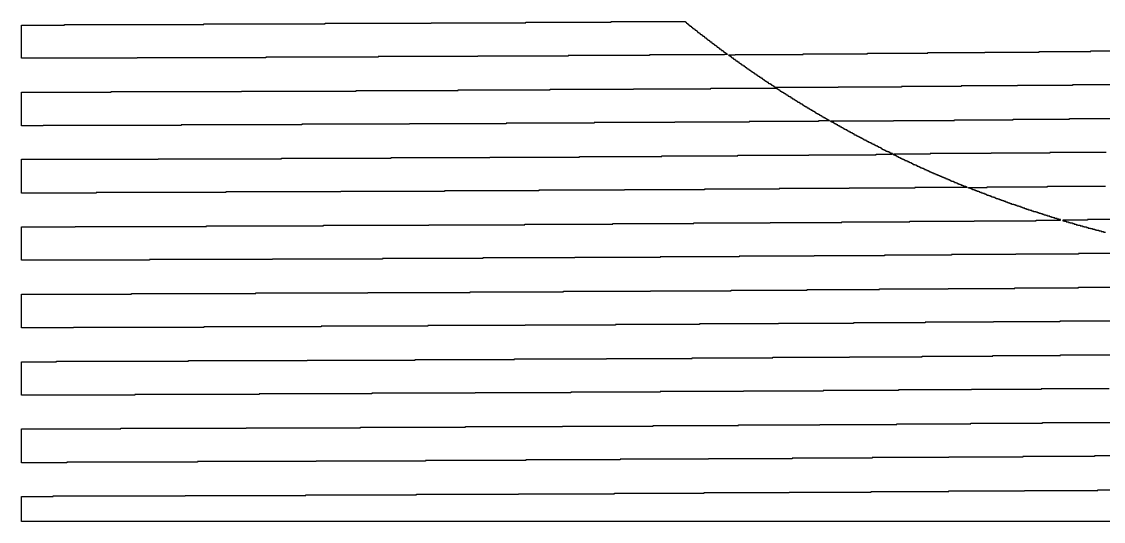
# Model space of a CAD drawing. Extents: x 600 to 5400, y 600 to 5400.
# Drawn here: x 600 to 2518, y 600 to 1486 of the extents above; entities that cross this region are included whole.
import ezdxf

# ---------------------------------------------------------------- set-up
doc = ezdxf.new("R2010")
doc.units = 0
doc.layers.add('LG_12_W2000_ZP600_INV_LG', color=5, linetype='CONTINUOUS')

msp = doc.modelspace()

# ---------------------------------------------------------------- linework, layer by layer
at = {"layer": 'LG_12_W2000_ZP600_INV_LG'}
for points in [[(1777, 1486), (1777, 1485), (1778, 1485), (1778, 1484), (1779, 1484), (1779, 1483), (1780, 1483), (1780, 1482), (1782, 1482), (1782, 1481), (1783, 1481), (1783, 1480), (1784, 1480), (1784, 1479), (1785, 1479), (1785, 1478), (1787, 1478), (1787, 1477), (1788, 1477), (1788, 1476), (1789, 1476), (1789, 1475), (1790, 1475), (1790, 1474), (1792, 1474), (1792, 1473), (1793, 1473), (1793, 1472), (1794, 1472), (1794, 1471), (1796, 1471), (1796, 1470), (1797, 1470), (1797, 1469), (1798, 1469), (1798, 1468), (1799, 1468), (1799, 1467), (1801, 1467), (1801, 1466), (1802, 1466), (1802, 1465), (1803, 1465), (1803, 1464), (1804, 1464), (1804, 1463), (1806, 1463), (1806, 1462), (1807, 1462), (1807, 1461), (1808, 1461), (1808, 1460), (1810, 1460), (1810, 1459), (1811, 1459), (1811, 1458), (1812, 1458), (1812, 1457), (1814, 1457), (1814, 1456), (1815, 1456), (1815, 1455), (1816, 1455), (1816, 1454), (1817, 1454), (1817, 1453), (1819, 1453), (1819, 1452), (1820, 1452), (1820, 1451), (1821, 1451), (1821, 1450), (1823, 1450), (1823, 1449), (1824, 1449), (1824, 1448), (1825, 1448), (1825, 1447), (1827, 1447), (1827, 1446), (1828, 1446), (1828, 1445), (1829, 1445), (1829, 1444), (1831, 1444), (1831, 1443), (1832, 1443), (1832, 1442), (1833, 1442), (1833, 1441), (1835, 1441), (1835, 1440), (1836, 1440), (1836, 1439), (1837, 1439), (1837, 1438), (1839, 1438), (1839, 1437), (1840, 1437), (1840, 1436), (1841, 1436), (1841, 1435), (1843, 1435), (1843, 1434), (1844, 1434), (1844, 1433), (1845, 1433), (1845, 1432), (1847, 1432), (1847, 1431), (1848, 1431), (1848, 1430), (1849, 1430), (1849, 1429), (1851, 1429), (1851, 1428), (1846, 1428), (1846, 1427), (1713, 1427), (1713, 1426), (1569, 1426), (1569, 1425), (1409, 1425), (1409, 1424), (1232, 1424), (1232, 1423), (1033, 1423), (1033, 1422), (805, 1422), (805, 1421), (600, 1421), (600, 1480), (676, 1480), (676, 1481), (923, 1481), (923, 1482), (1138, 1482), (1138, 1483), (1326, 1483), (1326, 1484), (1494, 1484), (1494, 1485), (1645, 1485), (1645, 1486)], [(1939, 1368), (1939, 1367), (1941, 1367), (1941, 1366), (1942, 1366), (1942, 1365), (1944, 1365), (1944, 1364), (1945, 1364), (1945, 1363), (1947, 1363), (1947, 1362), (1948, 1362), (1948, 1361), (1950, 1361), (1950, 1360), (1952, 1360), (1952, 1359), (1953, 1359), (1953, 1358), (1955, 1358), (1955, 1357), (1956, 1357), (1956, 1356), (1958, 1356), (1958, 1355), (1959, 1355), (1959, 1354), (1961, 1354), (1961, 1353), (1963, 1353), (1963, 1352), (1964, 1352), (1964, 1351), (1966, 1351), (1966, 1350), (1967, 1350), (1967, 1349), (1969, 1349), (1969, 1348), (1971, 1348), (1971, 1347), (1972, 1347), (1972, 1346), (1974, 1346), (1974, 1345), (1975, 1345), (1975, 1344), (1977, 1344), (1977, 1343), (1979, 1343), (1979, 1342), (1980, 1342), (1980, 1341), (1982, 1341), (1982, 1340), (1984, 1340), (1984, 1339), (1985, 1339), (1985, 1338), (1987, 1338), (1987, 1337), (1988, 1337), (1988, 1336), (1990, 1336), (1990, 1335), (1992, 1335), (1992, 1334), (1993, 1334), (1993, 1333), (1995, 1333), (1995, 1332), (1997, 1332), (1997, 1331), (1998, 1331), (1998, 1330), (2000, 1330), (2000, 1329), (2002, 1329), (2002, 1328), (2003, 1328), (2003, 1327), (2005, 1327), (2005, 1326), (2007, 1326), (2007, 1325), (2008, 1325), (2008, 1324), (2010, 1324), (2010, 1323), (2012, 1323), (2012, 1322), (2014, 1322), (2014, 1321), (2015, 1321), (2015, 1320), (2017, 1320), (2017, 1319), (2019, 1319), (2019, 1318), (2020, 1318), (2020, 1317), (2022, 1317), (2022, 1316), (2024, 1316), (2024, 1315), (2026, 1315), (2026, 1314), (2027, 1314), (2027, 1313), (2029, 1313), (2029, 1312), (2031, 1312), (2031, 1311), (2032, 1311), (2032, 1310), (2013, 1310), (2013, 1309), (1890, 1309), (1890, 1308), (1758, 1308), (1758, 1307), (1615, 1307), (1615, 1306), (1459, 1306), (1459, 1305), (1288, 1305), (1288, 1304), (1097, 1304), (1097, 1303), (883, 1303), (883, 1302), (638, 1302), (638, 1301), (600, 1301), (600, 1361), (759, 1361), (759, 1362), (990, 1362), (990, 1363), (1193, 1363), (1193, 1364), (1374, 1364), (1374, 1365), (1537, 1365), (1537, 1366), (1685, 1366), (1685, 1367), (1822, 1367), (1822, 1368)]]:
    msp.add_lwpolyline(points, close=True, dxfattribs=at)
for points in [[(2556, 1374), (2463, 1374), (2463, 1373), (2366, 1373), (2366, 1372), (2266, 1372), (2266, 1371), (2160, 1371), (2160, 1370), (2048, 1370), (2048, 1369), (1936, 1369), (1936, 1370), (1935, 1370), (1935, 1371), (1933, 1371), (1933, 1372), (1932, 1372), (1932, 1373), (1930, 1373), (1930, 1374), (1929, 1374), (1929, 1375), (1927, 1375), (1927, 1376), (1925, 1376), (1925, 1377), (1924, 1377), (1924, 1378), (1922, 1378), (1922, 1379), (1921, 1379), (1921, 1380), (1919, 1380), (1919, 1381), (1918, 1381), (1918, 1382), (1916, 1382), (1916, 1383), (1915, 1383), (1915, 1384), (1914, 1384), (1914, 1385), (1912, 1385), (1912, 1386), (1911, 1386), (1911, 1387), (1909, 1387), (1909, 1388), (1908, 1388), (1908, 1389), (1906, 1389), (1906, 1390), (1905, 1390), (1905, 1391), (1903, 1391), (1903, 1392), (1902, 1392), (1902, 1393), (1900, 1393), (1900, 1394), (1899, 1394), (1899, 1395), (1897, 1395), (1897, 1396), (1896, 1396), (1896, 1397), (1894, 1397), (1894, 1398), (1893, 1398), (1893, 1399), (1892, 1399), (1892, 1400), (1890, 1400), (1890, 1401), (1889, 1401), (1889, 1402), (1887, 1402), (1887, 1403), (1886, 1403), (1886, 1404), (1884, 1404), (1884, 1405), (1883, 1405), (1883, 1406), (1882, 1406), (1882, 1407), (1880, 1407), (1880, 1408), (1879, 1408), (1879, 1409), (1877, 1409), (1877, 1410), (1876, 1410), (1876, 1411), (1874, 1411), (1874, 1412), (1873, 1412), (1873, 1413), (1872, 1413), (1872, 1414), (1870, 1414), (1870, 1415), (1869, 1415), (1869, 1416), (1867, 1416), (1867, 1417), (1866, 1417), (1866, 1418), (1865, 1418), (1865, 1419), (1863, 1419), (1863, 1420), (1862, 1420), (1862, 1421), (1860, 1421), (1860, 1422), (1859, 1422), (1859, 1423), (1858, 1423), (1858, 1424), (1856, 1424), (1856, 1425), (1855, 1425), (1855, 1426), (1854, 1426), (1854, 1427), (1865, 1427), (1865, 1428), (1986, 1428), (1986, 1429), (2100, 1429), (2100, 1430), (2207, 1430), (2207, 1431), (2308, 1431), (2308, 1432), (2404, 1432), (2404, 1433), (2496, 1433), (2496, 1434), (2586, 1434)], [(2523, 1254), (2423, 1254), (2423, 1253), (2319, 1253), (2319, 1252), (2211, 1252), (2211, 1251), (2146, 1251), (2146, 1250), (2148, 1250), (2148, 1249), (2150, 1249), (2150, 1248), (2152, 1248), (2152, 1247), (2154, 1247), (2154, 1246), (2156, 1246), (2156, 1245), (2158, 1245), (2158, 1244), (2160, 1244), (2160, 1243), (2162, 1243), (2162, 1242), (2164, 1242), (2164, 1241), (2166, 1241), (2166, 1240), (2169, 1240), (2169, 1239), (2171, 1239), (2171, 1238), (2173, 1238), (2173, 1237), (2175, 1237), (2175, 1236), (2177, 1236), (2177, 1235), (2179, 1235), (2179, 1234), (2181, 1234), (2181, 1233), (2184, 1233), (2184, 1232), (2186, 1232), (2186, 1231), (2188, 1231), (2188, 1230), (2190, 1230), (2190, 1229), (2192, 1229), (2192, 1228), (2194, 1228), (2194, 1227), (2197, 1227), (2197, 1226), (2199, 1226), (2199, 1225), (2201, 1225), (2201, 1224), (2203, 1224), (2203, 1223), (2205, 1223), (2205, 1222), (2208, 1222), (2208, 1221), (2210, 1221), (2210, 1220), (2212, 1220), (2212, 1219), (2214, 1219), (2214, 1218), (2217, 1218), (2217, 1217), (2219, 1217), (2219, 1216), (2221, 1216), (2221, 1215), (2224, 1215), (2224, 1214), (2226, 1214), (2226, 1213), (2228, 1213), (2228, 1212), (2231, 1212), (2231, 1211), (2233, 1211), (2233, 1210), (2235, 1210), (2235, 1209), (2238, 1209), (2238, 1208), (2240, 1208), (2240, 1207), (2242, 1207), (2242, 1206), (2245, 1206), (2245, 1205), (2247, 1205), (2247, 1204), (2249, 1204), (2249, 1203), (2252, 1203), (2252, 1202), (2254, 1202), (2254, 1201), (2257, 1201), (2257, 1200), (2259, 1200), (2259, 1199), (2261, 1199), (2261, 1198), (2264, 1198), (2264, 1197), (2266, 1197), (2266, 1196), (2269, 1196), (2269, 1195), (2271, 1195), (2271, 1194), (2274, 1194), (2274, 1193), (2276, 1193), (2276, 1192), (2184, 1192), (2184, 1191), (2067, 1191), (2067, 1190), (1943, 1190), (1943, 1189), (1811, 1189), (1811, 1188), (1669, 1188), (1669, 1187), (1517, 1187), (1517, 1186), (1350, 1186), (1350, 1185), (1166, 1185), (1166, 1184), (962, 1184), (962, 1183), (732, 1183), (732, 1182), (600, 1182), (600, 1242), (842, 1242), (842, 1243), (1061, 1243), (1061, 1244), (1255, 1244), (1255, 1245), (1430, 1245), (1430, 1246), (1589, 1246), (1589, 1247), (1735, 1247), (1735, 1248), (1870, 1248), (1870, 1249), (1996, 1249), (1996, 1250), (2115, 1250), (2115, 1251), (2144, 1251), (2144, 1252), (2142, 1252), (2142, 1253), (2140, 1253), (2140, 1254), (2138, 1254), (2138, 1255), (2135, 1255), (2135, 1256), (2133, 1256), (2133, 1257), (2131, 1257), (2131, 1258), (2129, 1258), (2129, 1259), (2127, 1259), (2127, 1260), (2125, 1260), (2125, 1261), (2124, 1261), (2124, 1262), (2122, 1262), (2122, 1263), (2120, 1263), (2120, 1264), (2118, 1264), (2118, 1265), (2116, 1265), (2116, 1266), (2114, 1266), (2114, 1267), (2112, 1267), (2112, 1268), (2110, 1268), (2110, 1269), (2108, 1269), (2108, 1270), (2106, 1270), (2106, 1271), (2104, 1271), (2104, 1272), (2102, 1272), (2102, 1273), (2100, 1273), (2100, 1274), (2098, 1274), (2098, 1275), (2096, 1275), (2096, 1276), (2094, 1276), (2094, 1277), (2092, 1277), (2092, 1278), (2091, 1278), (2091, 1279), (2089, 1279), (2089, 1280), (2087, 1280), (2087, 1281), (2085, 1281), (2085, 1282), (2083, 1282), (2083, 1283), (2081, 1283), (2081, 1284), (2079, 1284), (2079, 1285), (2077, 1285), (2077, 1286), (2076, 1286), (2076, 1287), (2074, 1287), (2074, 1288), (2072, 1288), (2072, 1289), (2070, 1289), (2070, 1290), (2068, 1290), (2068, 1291), (2066, 1291), (2066, 1292), (2065, 1292), (2065, 1293), (2063, 1293), (2063, 1294), (2061, 1294), (2061, 1295), (2059, 1295), (2059, 1296), (2057, 1296), (2057, 1297), (2056, 1297), (2056, 1298), (2054, 1298), (2054, 1299), (2052, 1299), (2052, 1300), (2050, 1300), (2050, 1301), (2048, 1301), (2048, 1302), (2047, 1302), (2047, 1303), (2045, 1303), (2045, 1304), (2043, 1304), (2043, 1305), (2041, 1305), (2041, 1306), (2040, 1306), (2040, 1307), (2038, 1307), (2038, 1308), (2036, 1308), (2036, 1309), (2034, 1309), (2034, 1310), (2146, 1310), (2146, 1311), (2254, 1311), (2254, 1312), (2358, 1312), (2358, 1313), (2458, 1313), (2458, 1314), (2554, 1314)], [(2581, 1075), (2474, 1075), (2474, 1074), (2363, 1074), (2363, 1073), (2249, 1073), (2249, 1072), (2130, 1072), (2130, 1071), (2005, 1071), (2005, 1070), (1872, 1070), (1872, 1069), (1732, 1069), (1732, 1068), (1581, 1068), (1581, 1067), (1418, 1067), (1418, 1066), (1240, 1066), (1240, 1065), (1045, 1065), (1045, 1064), (827, 1064), (827, 1063), (600, 1063), (600, 1122), (695, 1122), (695, 1123), (928, 1123), (928, 1124), (1135, 1124), (1135, 1125), (1322, 1125), (1322, 1126), (1492, 1126), (1492, 1127), (1648, 1127), (1648, 1128), (1792, 1128), (1792, 1129), (1927, 1129), (1927, 1130), (2054, 1130), (2054, 1131), (2175, 1131), (2175, 1132), (2289, 1132), (2289, 1133), (2399, 1133), (2399, 1134), (2442, 1134), (2442, 1135), (2439, 1135), (2439, 1136), (2436, 1136), (2436, 1137), (2432, 1137), (2432, 1138), (2429, 1138), (2429, 1139), (2426, 1139), (2426, 1140), (2423, 1140), (2423, 1141), (2419, 1141), (2419, 1142), (2416, 1142), (2416, 1143), (2413, 1143), (2413, 1144), (2410, 1144), (2410, 1145), (2407, 1145), (2407, 1146), (2404, 1146), (2404, 1147), (2401, 1147), (2401, 1148), (2398, 1148), (2398, 1149), (2394, 1149), (2394, 1150), (2391, 1150), (2391, 1151), (2388, 1151), (2388, 1152), (2385, 1152), (2385, 1153), (2382, 1153), (2382, 1154), (2379, 1154), (2379, 1155), (2376, 1155), (2376, 1156), (2374, 1156), (2374, 1157), (2371, 1157), (2371, 1158), (2368, 1158), (2368, 1159), (2365, 1159), (2365, 1160), (2362, 1160), (2362, 1161), (2359, 1161), (2359, 1162), (2356, 1162), (2356, 1163), (2353, 1163), (2353, 1164), (2350, 1164), (2350, 1165), (2348, 1165), (2348, 1166), (2345, 1166), (2345, 1167), (2342, 1167), (2342, 1168), (2339, 1168), (2339, 1169), (2337, 1169), (2337, 1170), (2334, 1170), (2334, 1171), (2331, 1171), (2331, 1172), (2328, 1172), (2328, 1173), (2326, 1173), (2326, 1174), (2323, 1174), (2323, 1175), (2320, 1175), (2320, 1176), (2318, 1176), (2318, 1177), (2315, 1177), (2315, 1178), (2312, 1178), (2312, 1179), (2310, 1179), (2310, 1180), (2307, 1180), (2307, 1181), (2304, 1181), (2304, 1182), (2302, 1182), (2302, 1183), (2299, 1183), (2299, 1184), (2297, 1184), (2297, 1185), (2294, 1185), (2294, 1186), (2291, 1186), (2291, 1187), (2289, 1187), (2289, 1188), (2286, 1188), (2286, 1189), (2284, 1189), (2284, 1190), (2281, 1190), (2281, 1191), (2279, 1191), (2279, 1192), (2312, 1192), (2312, 1193), (2419, 1193), (2419, 1194), (2522, 1194)], [(2594, 1135), (2490, 1135), (2490, 1134), (2446, 1134), (2446, 1133), (2449, 1133), (2449, 1132), (2452, 1132), (2452, 1131), (2456, 1131), (2456, 1130), (2459, 1130), (2459, 1129), (2463, 1129), (2463, 1128), (2466, 1128), (2466, 1127), (2470, 1127), (2470, 1126), (2473, 1126), (2473, 1125), (2477, 1125), (2477, 1124), (2481, 1124), (2481, 1123), (2484, 1123), (2484, 1122), (2488, 1122), (2488, 1121), (2491, 1121), (2491, 1120), (2495, 1120), (2495, 1119), (2499, 1119), (2499, 1118), (2503, 1118), (2503, 1117), (2506, 1117), (2506, 1116), (2510, 1116), (2510, 1115), (2514, 1115), (2514, 1114), (2518, 1114), (2518, 1113), (2522, 1113)], [(2554, 955), (2441, 955), (2441, 954), (2323, 954), (2323, 953), (2202, 953), (2202, 952), (2075, 952), (2075, 951), (1942, 951), (1942, 950), (1802, 950), (1802, 949), (1653, 949), (1653, 948), (1493, 948), (1493, 947), (1320, 947), (1320, 946), (1131, 946), (1131, 945), (923, 945), (923, 944), (692, 944), (692, 943), (600, 943), (600, 1003), (795, 1003), (795, 1004), (1015, 1004), (1015, 1005), (1214, 1005), (1214, 1006), (1395, 1006), (1395, 1007), (1561, 1007), (1561, 1008), (1715, 1008), (1715, 1009), (1858, 1009), (1858, 1010), (1993, 1010), (1993, 1011), (2121, 1011), (2121, 1012), (2243, 1012), (2243, 1013), (2361, 1013), (2361, 1014), (2474, 1014), (2474, 1015), (2584, 1015)], [(2528, 835), (2408, 835), (2408, 834), (2284, 834), (2284, 833), (2155, 833), (2155, 832), (2021, 832), (2021, 831), (1880, 831), (1880, 830), (1732, 830), (1732, 829), (1574, 829), (1574, 828), (1404, 828), (1404, 827), (1221, 827), (1221, 826), (1021, 826), (1021, 825), (801, 825), (801, 824), (600, 824), (600, 883), (662, 883), (662, 884), (896, 884), (896, 885), (1106, 885), (1106, 886), (1298, 886), (1298, 887), (1474, 887), (1474, 888), (1637, 888), (1637, 889), (1789, 889), (1789, 890), (1932, 890), (1932, 891), (2068, 891), (2068, 892), (2197, 892), (2197, 893), (2322, 893), (2322, 894), (2442, 894), (2442, 895), (2559, 895)], [(2626, 716), (2502, 716), (2502, 715), (2375, 715), (2375, 714), (2244, 714), (2244, 713), (2108, 713), (2108, 712), (1966, 712), (1966, 711), (1818, 711), (1818, 710), (1661, 710), (1661, 709), (1494, 709), (1494, 708), (1316, 708), (1316, 707), (1122, 707), (1122, 706), (912, 706), (912, 705), (680, 705), (680, 704), (600, 704), (600, 764), (776, 764), (776, 765), (998, 765), (998, 766), (1201, 766), (1201, 767), (1387, 767), (1387, 768), (1559, 768), (1559, 769), (1720, 769), (1720, 770), (1871, 770), (1871, 771), (2015, 771), (2015, 772), (2152, 772), (2152, 773), (2283, 773), (2283, 774), (2410, 774), (2410, 775), (2533, 775)], [(3113, 600), (600, 600), (600, 644), (656, 644), (656, 645), (890, 645), (890, 646), (1104, 646), (1104, 647), (1300, 647), (1300, 648), (1481, 648), (1481, 649), (1651, 649), (1651, 650), (1810, 650), (1810, 651), (1961, 651), (1961, 652), (2106, 652), (2106, 653), (2244, 653), (2244, 654), (2378, 654), (2378, 655), (2508, 655), (2508, 656), (2635, 656)]]:
    msp.add_lwpolyline(points, dxfattribs=at)

doc.saveas('drawing.dxf')
